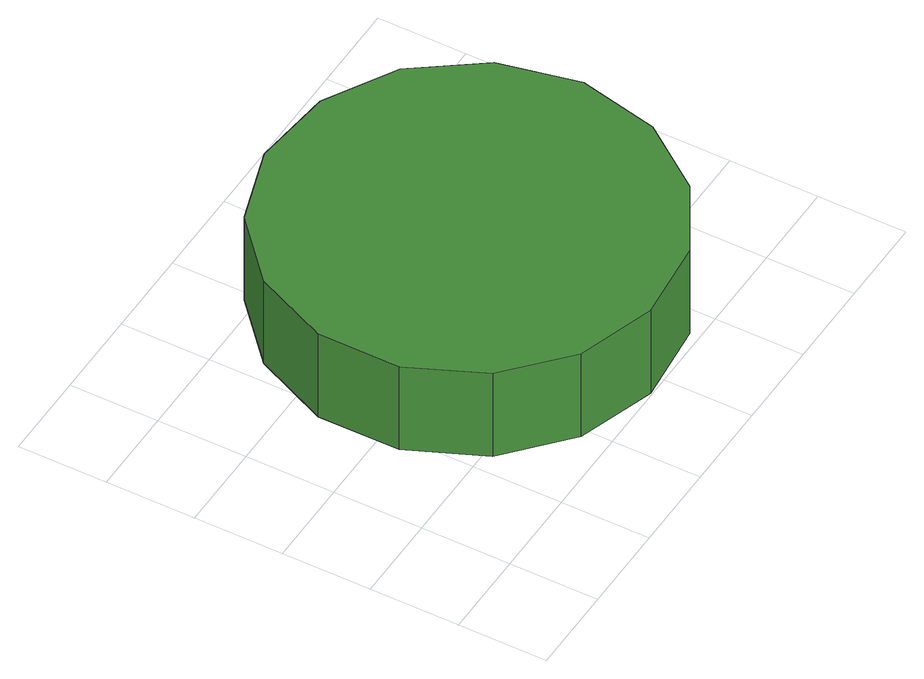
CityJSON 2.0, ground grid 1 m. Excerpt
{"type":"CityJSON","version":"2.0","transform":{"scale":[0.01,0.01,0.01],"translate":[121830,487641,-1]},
"CityObjects":{
"tree1":{"type":"SolitaryVegetationObject","attributes":{"function":"something"},"geometry":[{"type":"MultiSurface","lod":"1","boundaries":[[[0,1,2,3,4,5,6,7,8,9,10,11,12,13,14]],[[15,16,17,18,19,20,21,22,23,24,25,26,27,28,29]],[[0,29,28,1]],[[1,28,27,2]],[[2,27,26,3]],[[3,26,25,4]],[[4,25,24,5]],[[5,24,23,6]],[[6,23,22,7]],[[7,22,21,8]],[[8,21,20,9]],[[9,20,19,10]],[[10,19,18,11]],[[11,18,17,12]],[[12,17,16,13]],[[13,16,15,14]],[[14,15,29,0]]]}]},
"tree2":{"type":"SolitaryVegetationObject","attributes":{"function":"something"}}
},
"vertices":[
[523,221,198],[503,311,198],[449,386,198],[370,431,198],[278,441,198],[191,413,198],[123,351,198],[85,267,198],[85,175,198],[123,91,198],[191,30,198],[278,2,198],[370,11,198],[449,57,198],[503,131,198],[503,131,85],[449,57,85],[370,11,85],[278,2,85],[191,30,85],[123,91,85],[85,175,85],[85,267,85],[123,351,85],[191,413,85],[278,441,85],[370,431,85],[449,386,85],[503,311,85],[523,221,85]
]}
